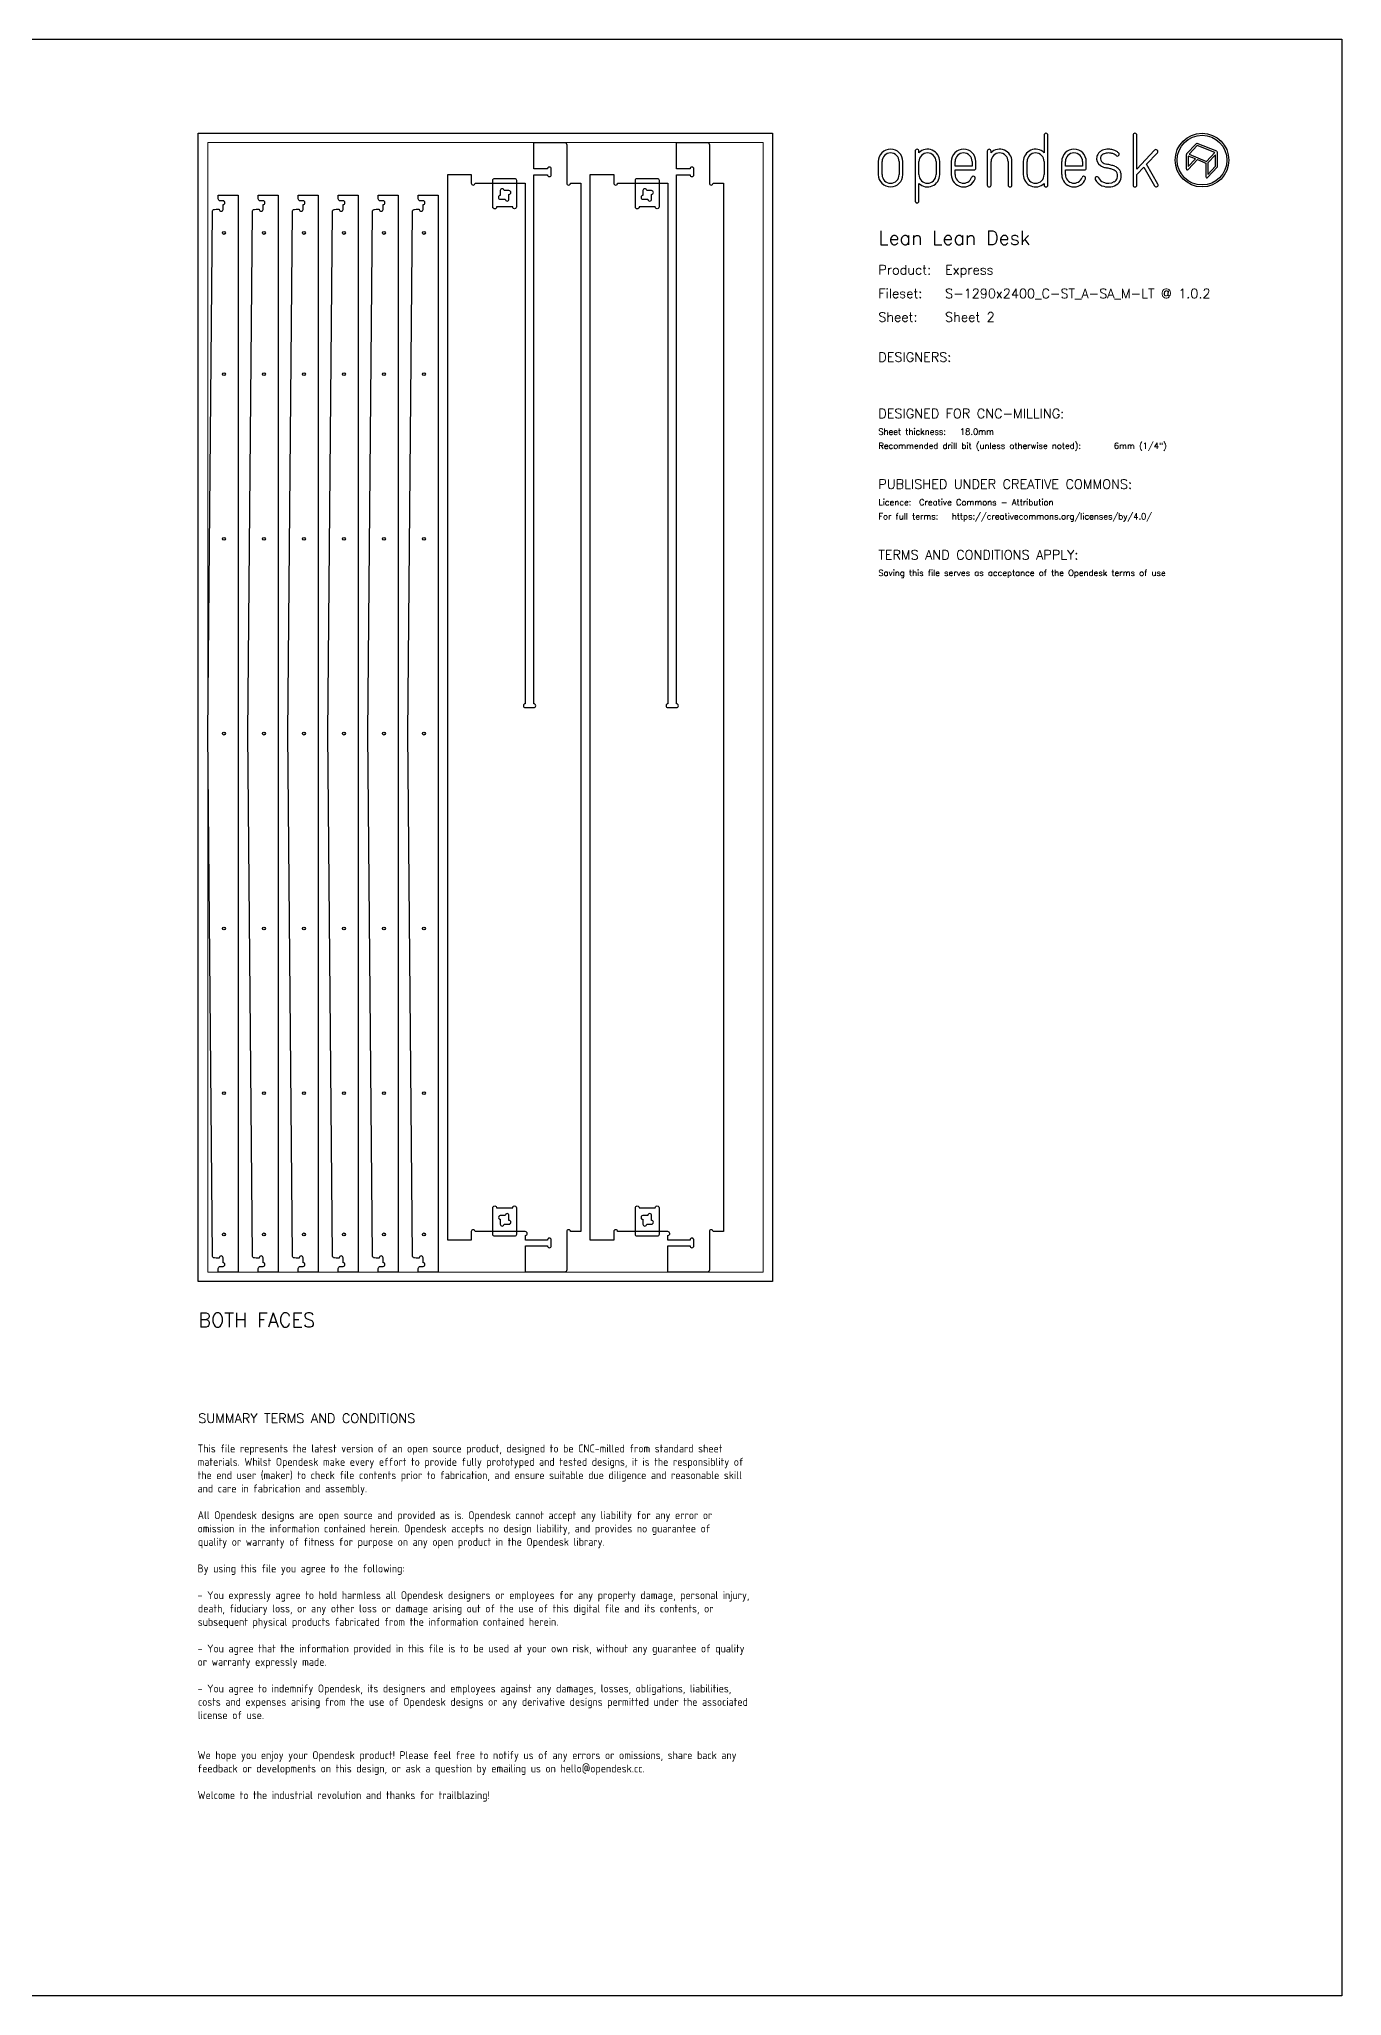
# Model space of a CAD drawing. Header units: millimetres. Extents: x -300 to 5880, y -300 to 4158.
# Drawn here: x 3112 to 5880, y 0 to 4158 of the extents above; entities that cross this region are included whole.
import ezdxf
from ezdxf.enums import TextEntityAlignment as Align

# ---------------------------------------------------------------- set-up
doc = ezdxf.new("R2010")
doc.units = ezdxf.units.MM
doc.layers.add('00-NOPRINT_TEXT', color=7, linetype='Continuous', lineweight=25)
doc.layers.add('00_NOPRINT_TOLERANCE', color=7, linetype='Continuous', lineweight=5)
for name, color, linetype, lineweight, true_color in [('BOARD_$TH-NOMINAL', 3, 'Continuous', 30, 0x00ff00), ('TOP-CUT-INSIDE_18.000MM', 1, 'Continuous', 25, 0xff1c00), ('TOP-CUT-OUTSIDE_18.000MM', 220, 'Continuous', 25, 0xff00d1), ('TOP-HOLE-6.000MM-DIAM_18.000MM', 3, 'Continuous', 25, 0x00ff0c), ('TOP-HOLE-6.000MM-DIAM_5.000MM', 220, 'Continuous', 25, 0xff00de), ('TOP-POCKET-INSIDE_9.000MM', 60, 'Continuous', 25, 0xb0ff00)]:
    doc.layers.add(name, color=color, linetype=linetype, lineweight=lineweight, true_color=true_color)
doc.styles.add('OD-ISOCP-17_221', font='isocp.shx')
doc.styles.add('OD-ISOCP-17_222', font='isocp.shx')
doc.styles.add('OD-ISOCP-17_223', font='isocp.shx')
doc.styles.add('OD-ISOCP-17_224', font='isocp.shx')
doc.styles.add('OD-ISOCP-17_225', font='isocp.shx')
doc.styles.add('OD-ISOCP-17_226', font='isocp.shx')
doc.styles.add('OD-ISOCP-17_227', font='isocp.shx')
doc.styles.add('OD-ISOCP-17_228', font='isocp.shx')
doc.styles.add('OD-ISOCP-17_229', font='isocp.shx')
doc.styles.add('OD-ISOCP-17_230', font='isocp.shx')
doc.styles.add('OD-ISOCP-17_231', font='isocp.shx')
doc.styles.add('OD-ISOCP-17_232', font='isocp.shx')
doc.styles.add('OD-ISOCP-17_233', font='isocp.shx')
doc.styles.add('OD-ISOCP-17_234', font='isocp.shx')
doc.styles.add('OD-ISOCP-17_235', font='isocp.shx')
doc.styles.add('OD-ISOCP-17_236', font='isocp.shx')
doc.styles.add('OD-ISOCP-17_237', font='isocp.shx')
doc.styles.add('OD-ISOCP-17_238', font='isocp.shx')
doc.styles.add('OD-ISOCP-17_239', font='isocp.shx')
doc.styles.add('OD-SIMPLEX-13_86', font='simplex.shx')
doc.styles.add('OD-SIMPLEX-20_82', font='simplex.shx')
doc.styles.add('OD-SIMPLEX-20_86', font='simplex.shx')
doc.styles.add('OD-SIMPLEX-30_83', font='simplex.shx')
doc.styles.add('OD-SIMPLEX-30_87', font='simplex.shx')

# ---------------------------------------------------------------- blocks, each defined once
blk = doc.blocks.new('Borders Opendesk_7')
at = {"layer": '00-NOPRINT_TEXT'}
for p, q in [((0, 4158), (5880, 4158)), ((5880, 4158), (5880, 0)), ((5247.4, 3954), (5247.4, 3916.7)), ((5255.3, 3848), (5255.3, 3954)), ((5436.4, 3954), (5436.4, 3848)), ((5444.4, 3881.9), (5444.4, 3954)), ((4973.4, 3920.1), (4973.4, 3814.1)), ((4981.3, 3916.7), (4981.3, 3920.1)), ((5126.6, 3920.1), (5126.6, 3848)), ((5134.5, 3916.7), (5134.5, 3920.1)), ((5482.1, 3922), (5444.4, 3881.9)), ((5464.8, 3892.1), (5487.9, 3916.6)), ((5549.5, 3912.6), (5549.5, 3882.2)), ((5570.5, 3935.8), (5550.1, 3914)), ((5553.7, 3909.6), (5553.7, 3887.4)), ((5568.8, 3903.5), (5553.7, 3909.6)), ((5572.6, 3931.9), (5555.2, 3913.4)), ((5555.2, 3913.4), (5592.6, 3898.3)), ((5610, 3916.9), (5572.6, 3931.9)), ((5614.4, 3919.6), (5572.8, 3936.3)), ((5592.6, 3898.3), (5610, 3916.9)), ((5611.5, 3912.4), (5595.2, 3895.1)), ((5611.5, 3888.1), (5611.5, 3912.4)), ((5615.7, 3887.3), (5615.7, 3917.6)), ((4895, 3898), (4895, 3870.1)), ((4902.9, 3870.1), (4902.9, 3898)), ((4939.3, 3898), (4939.3, 3870.1)), ((4947.3, 3870.1), (4947.3, 3898)), ((4981.3, 3870.1), (4981.3, 3898)), ((5017.7, 3898), (5017.7, 3870.1)), ((5025.6, 3870.1), (5025.6, 3898)), ((5050, 3898), (5050, 3870.1)), ((5058, 3888.1), (5058, 3898)), ((5094.4, 3888.1), (5058, 3888.1)), ((5058, 3870.1), (5058, 3880.1)), ((5058, 3880.1), (5098.3, 3880.1)), ((5094.4, 3898), (5094.4, 3888.1)), ((5102.3, 3884.1), (5102.3, 3898)), ((5134.5, 3848), (5134.5, 3898)), ((5170.9, 3898), (5170.9, 3848)), ((5178.9, 3848), (5178.9, 3898)), ((5203, 3898), (5203, 3870.1)), ((5211, 3870.1), (5211, 3898)), ((5247.4, 3898), (5247.4, 3870.1)), ((5284.6, 3898), (5284.6, 3870.1)), ((5292.6, 3888.1), (5292.6, 3898)), ((5329, 3888.1), (5292.6, 3888.1)), ((5292.6, 3870.1), (5292.6, 3880.1)), ((5292.6, 3880.1), (5332.9, 3880.1)), ((5329, 3898), (5329, 3888.1)), ((5336.9, 3884.1), (5336.9, 3898)), ((5444.4, 3870.4), (5459.1, 3886)), ((5444.4, 3848), (5444.4, 3870.4)), ((5459.1, 3886), (5482.1, 3846)), ((5489, 3850), (5464.8, 3892.1)), ((5553.1, 3880.8), (5572.9, 3901.9)), ((5553.7, 3887.4), (5568.8, 3903.5)), ((5572.9, 3901.9), (5591.1, 3894.5)), ((5591.1, 3894.5), (5591.1, 3865.5)), ((5594.7, 3864.1), (5615.1, 3885.8)), ((5595.2, 3895.1), (5595.2, 3870.7)), ((5595.2, 3870.7), (5611.5, 3888.1)), ((4981.3, 3814.1), (4981.3, 3851.4)), ((5247.4, 3851.4), (5247.4, 3848)), ((5880, 0), (0, 0))]:
    blk.add_line(p, q, dxfattribs=at)
for radius in [57, 52.9]:
    blk.add_circle((5582.9, 3901), radius, dxfattribs=at)
for centre, radius, start, end in [((5251.3, 3954), 3.97, 0, 180), ((5440.4, 3954), 3.97, 0, 180), ((4921.1, 3898), 26.1, 0, 180), ((4921.1, 3898), 18.2, 0, 180), ((4977.3, 3920.1), 3.97, 0, 180), ((4999.5, 3898), 26.1, 0, 134.1316), ((4999.5, 3898), 18.2, 0, 180), ((5076.2, 3898), 26.1, 0, 180), ((5076.2, 3898), 18.2, 0, 180), ((5130.6, 3920.1), 3.97, 0, 180), ((5152.7, 3898), 26.1, 0, 134.1316), ((5152.7, 3898), 18.2, 0, 180), ((5229.2, 3898), 26.1, 45.8684, 180), ((5229.2, 3898), 18.2, 0, 180), ((5310.8, 3898), 26.1, 0, 180), ((5310.8, 3898), 18.2, 0, 180), ((5377.2, 3904.5), 18.3, 167.0964, 235.8453), ((5375.9, 3904.8), 16.9, 150.5139, 167.0489), ((5377.5, 3903.4), 19, 138.9882, 149.267), ((5377.5, 3903.4), 19, 127.9168, 138.9882), ((5380.5, 3899.5), 24, 111.7012, 127.9168), ((5375.9, 3904.8), 8.99, 151.0519, 168.0238), ((5377.5, 3903.4), 11.1, 138.9882, 148.8091), ((5377.5, 3903.4), 11.1, 127.9168, 138.9882), ((5380.5, 3899.5), 16, 111.7012, 127.9168), ((5383.5, 3891.9), 32.1, 90, 111.7012), ((5383.5, 3891.9), 24.2, 90, 111.7012), ((5383.5, 3878.8), 45.3, 80.7104, 90), ((5383.5, 3878.8), 37.3, 80.7104, 90), ((5385.9, 3893.2), 22.7, 71.5035, 80.7104), ((5385.9, 3893.2), 30.7, 71.5035, 80.7104), ((5387.1, 3896.7), 19, 61.0356, 71.5035), ((5387.1, 3896.7), 26.9, 61.0356, 71.5035), ((5387.1, 3896.7), 19, 46.7983, 61.0356), ((5387.1, 3896.7), 26.9, 46.7983, 61.0356), ((5402.8, 3913.5), 3.97, 226.7983, 46.7983), ((5485, 3919.3), 3.97, 316.7135, 136.7135), ((5551.6, 3912.6), 2.06, 136.7696, 180), ((5572, 3934.4), 2.06, 68.0714, 136.7696), ((5613.6, 3917.6), 2.06, 0, 68.0714), ((4921.1, 3870.1), 26.1, 180, 0), ((4921.1, 3870.1), 18.2, 180, 0), ((4999.5, 3870.1), 18.2, 180, 0), ((4999.5, 3870.1), 26.1, 225.8684, 0), ((5076.2, 3870.1), 26.1, 180, 340.0258), ((5076.2, 3870.1), 18.2, 180, 340.0258), ((5098.3, 3884.1), 3.97, 270, 0), ((5229.2, 3870.1), 26.1, 180, 314.1316), ((5229.2, 3870.1), 18.2, 180, 0), ((5310.8, 3870.1), 26.1, 180, 340.0258), ((5310.8, 3870.1), 18.2, 180, 340.0258), ((5332.9, 3884.1), 3.97, 270, 0), ((5377.2, 3904.5), 10.3, 167.9603, 235.8613), ((5382, 3911.6), 26.9, 235.8511, 248.0912), ((5382, 3911.6), 18.9, 235.8511, 248.0912), ((5388.7, 3928.4), 44.9, 248.0912, 257.5385), ((5388.7, 3928.4), 37, 248.0912, 257.5385), ((5300, 3526.6), 366.5, 76.1947, 77.5385), ((5300, 3526.6), 374.5, 76.1947, 77.5385), ((5372.7, 3822.5), 61.9, 69.1442, 76.1947), ((5372.7, 3822.5), 69.8, 69.1442, 76.1947), ((5389.5, 3866.6), 14.6, 38.9291, 69.1442), ((5389.5, 3866.6), 22.5, 38.9291, 69.1442), ((5393.9, 3870.2), 8.99, 17.5834, 38.9291), ((5385.6, 3867.6), 17.6, 343.8033, 17.5834), ((5393.9, 3870.2), 16.9, 17.5834, 38.9291), ((5385.6, 3867.6), 25.5, 343.8033, 17.5834), ((5551.6, 3882.2), 2.06, 180, 316.7696), ((5613.6, 3887.3), 2.06, 316.7696, 0), ((5097, 3862.6), 3.97, 340.0258, 160.0258), ((5130.6, 3848), 3.97, 180, 0), ((5174.9, 3848), 3.97, 180, 0), ((5251.3, 3848), 3.97, 180, 0), ((5331.6, 3862.6), 3.97, 340.0258, 160.0258), ((5359.7, 3861.7), 3.97, 24.786, 204.786), ((5380.2, 3871.2), 26.6, 204.786, 247.9544), ((5380.2, 3871.2), 18.7, 204.786, 247.9544), ((5383.5, 3879.3), 35.4, 247.9544, 298.2026), ((5383.5, 3879.3), 27.4, 247.9544, 298.2026), ((5390.6, 3866.1), 12.5, 298.2026, 343.8033), ((5390.6, 3866.1), 20.4, 298.2026, 343.8033), ((5440.4, 3848), 3.97, 180, 0), ((5485.5, 3848), 3.97, 209.8417, 29.8417), ((5593.2, 3865.5), 2.06, 180, 316.7696), ((4977.3, 3814.1), 3.97, 180, 0)]:
    blk.add_arc(centre, radius, start, end, dxfattribs=at)
at = {"layer": '00_NOPRINT_TOLERANCE'}
for p, q in [((3450, 3958), (4670, 3958)), ((3450, 1518), (3450, 3958)), ((4670, 3958), (4670, 1518)), ((3470, 3938), (4650, 3938)), ((3470, 1538), (3470, 3938)), ((4650, 3938), (4650, 1538)), ((4670, 1518), (3450, 1518)), ((4650, 1538), (3470, 1538))]:
    blk.add_line(p, q, dxfattribs=at)
at = {"layer": 'BOARD_$TH-NOMINAL'}
for p, q in [((3450, 3958), (4670, 3958)), ((3450, 1518), (3450, 3958)), ((4670, 3958), (4670, 1518)), ((4670, 1518), (3450, 1518))]:
    blk.add_line(p, q, dxfattribs=at)
at = {"layer": '00-NOPRINT_TEXT'}
for s, height, style, p in [('Lean Lean Desk', 30, 'OD-SIMPLEX-30_83', (4895, 3720.9)), ('Product:', 20, 'OD-SIMPLEX-20_82', (4895, 3657.9)), ('Express', 20, 'OD-SIMPLEX-20_82', (5036.9, 3657.9)), ('Fileset:', 20, 'OD-SIMPLEX-20_82', (4895, 3607.7)), ('S-1290x2400_C-ST_A-SA_M-LT @ 1.0.2', 20, 'OD-SIMPLEX-20_82', (5036.9, 3607.6)), ('Sheet:', 20, 'OD-SIMPLEX-20_82', (4895, 3557.4)), ('Sheet 2', 20, 'OD-SIMPLEX-20_82', (5036.9, 3557.5)), ('DESIGNERS:', 20, 'OD-SIMPLEX-20_82', (4895, 3472.4)), ('DESIGNED FOR CNC-MILLING:', 20, 'OD-SIMPLEX-20_82', (4895, 3352.4)), ('Sheet thickness:', 13, 'OD-SIMPLEX-13_86', (4895, 3317.4)), ('18.0mm', 13, 'OD-SIMPLEX-13_86', (5068.3, 3317.4)), ('Recommended drill bit (unless otherwise noted):', 13, 'OD-SIMPLEX-13_86', (4895, 3287.4)), ('6mm (1/4")', 13, 'OD-SIMPLEX-13_86', (5395.5, 3287.4)), ('PUBLISHED UNDER CREATIVE COMMONS:', 20, 'OD-SIMPLEX-20_82', (4895, 3202.4)), ('Licence:', 13, 'OD-SIMPLEX-13_86', (4895, 3167.4)), ('Creative Commons - Attribution', 13, 'OD-SIMPLEX-13_86', (4981.5, 3167.4)), ('For full terms:', 13, 'OD-SIMPLEX-13_86', (4895, 3137.4)), ('https://creativecommons.org/licenses/by/4.0/', 13, 'OD-SIMPLEX-13_86', (5051.1, 3137.4)), ('TERMS AND CONDITIONS APPLY:', 20, 'OD-SIMPLEX-20_82', (4895, 3052.3)), ('Saving this file serves as acceptance of the Opendesk terms of use ', 13, 'OD-SIMPLEX-13_86', (4895, 3017.3))]:
    blk.add_text(s, height=height, dxfattribs=dict(at, style=style)).set_placement(p)
at = {"layer": '00-NOPRINT_TEXT', "color": 7}
for s, height, style, p in [('BOTH FACES', 30, 'OD-SIMPLEX-30_87', (3450, 1451.3)), ('SUMMARY TERMS AND CONDITIONS', 20, 'OD-SIMPLEX-20_86', (3450, 1237.4))]:
    blk.add_text(s, height=height, dxfattribs=dict(at, style=style)).set_placement(p, align=Align.TOP_LEFT)
for s, style, p in [('This file represents the latest version of an open source product, designed to be CNC-milled from standard sheet', 'OD-ISOCP-17_221', (3448.5, 1154.7)), ('materials. Whilst Opendesk make every effort to provide fully prototyped and tested designs, it is the responsiblity of', 'OD-ISOCP-17_222', (3448.5, 1126.3)), ('the end user (maker) to check file contents prior to fabrication, and ensure suitable due diligence and reasonable skill', 'OD-ISOCP-17_223', (3448.5, 1098)), ('and care in fabrication and assembly.', 'OD-ISOCP-17_224', (3448.5, 1069.7)), ('All Opendesk designs are open source and provided as is. Opendesk cannot accept any liability for any error or', 'OD-ISOCP-17_225', (3448.5, 1013)), ('omission in the information contained herein. Opendesk accepts no design liability, and provides no guarantee of', 'OD-ISOCP-17_226', (3448.5, 984.7)), ('quality or warranty of fitness for purpose on any open product in the Opendesk library.', 'OD-ISOCP-17_227', (3449.1, 956.3)), ('By using this file you agree to the following:', 'OD-ISOCP-17_228', (3448.5, 899.7)), ('- You expressly agree to hold harmless all Opendesk designers or employees for any property damage, personal injury,', 'OD-ISOCP-17_229', (3448.5, 843)), ('death, fiduciary loss, or any other loss or damage arising out of the use of this digital file and its contents, or', 'OD-ISOCP-17_230', (3449.1, 814.7)), ('subsequent physical products fabricated from the information contained herein.', 'OD-ISOCP-17_231', (3449, 786.3)), ('- You agree that the information provided in this file is to be used at your own risk, without any guarantee of quality', 'OD-ISOCP-17_232', (3448.5, 729.7)), ('or warranty expressly made.', 'OD-ISOCP-17_233', (3448.5, 701.3)), ('- You agree to indemnify Opendesk, its designers and employees against any damages, losses, obligations, liabilities,', 'OD-ISOCP-17_234', (3448.5, 644.7)), ('costs and expenses arising from the use of Opendesk designs or any derivative designs permitted under the associated', 'OD-ISOCP-17_235', (3449.1, 616.3)), ('license of use.', 'OD-ISOCP-17_236', (3448.8, 588)), ('We hope you enjoy your Opendesk product! Please feel free to notify us of any errors or omissions, share back any', 'OD-ISOCP-17_237', (3448.5, 503)), ('feedback or developments on this design, or ask a question by emailing us on hello@opendesk.cc.', 'OD-ISOCP-17_238', (3448.5, 474.7)), ('Welcome to the industrial revolution and thanks for trailblazing!', 'OD-ISOCP-17_239', (3448.5, 418))]:
    blk.add_text(s, height=17, dxfattribs=dict(at, style=style)).set_placement(p)

msp = doc.modelspace()

# ---------------------------------------------------------------- linework, layer by layer
at = {"layer": 'TOP-CUT-INSIDE_18.000MM'}
for points in [[(4091.8, 3817.8), (4102.2, 3817.8, 1), (4110.2, 3817.8), (4110.2, 3828.2, 1), (4110.2, 3836.2), (4099.8, 3836.2, 1), (4091.8, 3836.2), (4091.8, 3825.8, 1)], [(4394.8, 3817.8), (4405.2, 3817.8, 1), (4413.2, 3817.8), (4413.2, 3828.2, 1), (4413.2, 3836.2), (4402.8, 3836.2, 1), (4394.8, 3836.2), (4394.8, 3825.8, 1)]]:
    msp.add_lwpolyline(points, format="xyb", close=True, dxfattribs=at)
for points in [[(4091.8, 1650.2), (4091.8, 1639.8, 1), (4099.8, 1639.8), (4110.2, 1639.8, 1), (4110.2, 1647.8), (4110.2, 1658.2, 1), (4102.2, 1658.2), (4091.8, 1658.2, 1.000001), (4091.8, 1650.2)], [(4394.8, 1650.2), (4394.8, 1639.8, 1), (4402.8, 1639.8), (4413.2, 1639.8, 1), (4413.2, 1647.8), (4413.2, 1658.2, 1), (4405.2, 1658.2), (4394.8, 1658.2, 1.000001), (4394.8, 1650.2)]]:
    msp.add_lwpolyline(points, format="xyb", dxfattribs=at)
at = {"layer": 'TOP-CUT-OUTSIDE_18.000MM'}
for points in [[(4228.5, 3938, -0.414214), (4233, 3933.5), (4233, 3852, 1), (4241, 3852), (4263, 3852), (4263, 1624), (4241, 1624, 1), (4233, 1624), (4233, 1542.5, -0.414214), (4228.5, 1538), (4145, 1538), (4145, 1593.9), (4192, 1593.9, 1), (4200, 1593.9), (4200, 1606.1, 1), (4192, 1606.1), (4145, 1606.1), (4145, 1616, 0.997115), (4144.9, 1624), (4038, 1624, 1), (4030, 1624), (4030, 1606), (3980, 1606), (3980, 3870), (4030, 3870), (4030, 3852, 1), (4038, 3852), (4144.9, 3852), (4144.9, 2745.6, 1), (4144.9, 2737.6), (4163.1, 2737.6, 1), (4163.1, 2745.6), (4163.1, 3869.9), (4192, 3869.9, 1), (4200, 3869.9), (4200, 3882.1, 1), (4192, 3882.1), (4163.1, 3882.1), (4163.1, 3938)], [(4531.5, 3938, -0.414214), (4536, 3933.5), (4536, 3852, 1), (4544, 3852), (4566, 3852), (4566, 1624), (4544, 1624, 1), (4536, 1624), (4536, 1542.5, -0.414214), (4531.5, 1538), (4448, 1538), (4448, 1593.9), (4495, 1593.9, 1), (4503, 1593.9), (4503, 1606.1, 1), (4495, 1606.1), (4448, 1606.1), (4448, 1616, 0.997115), (4447.9, 1624), (4341, 1624, 1), (4333, 1624), (4333, 1606), (4283, 1606), (4283, 3870), (4333, 3870), (4333, 3852, 1), (4341, 3852), (4447.9, 3852), (4447.9, 2745.6, 1), (4447.9, 2737.6), (4466.1, 2737.6, 1), (4466.1, 2745.6), (4466.1, 3869.9), (4495, 3869.9, 1), (4503, 3869.9), (4503, 3882.1, 1), (4495, 3882.1), (4466.1, 3882.1), (4466.1, 3938)], [(3502.5, 3796.2), (3502.5, 3806.4, 1), (3502.5, 3814.4), (3497, 3814.4, -0.414214), (3492.5, 3818.9), (3492.5, 3826.4), (3535, 3826.4), (3535, 1538), (3492.5, 1538), (3492.5, 1545.5, -0.414214), (3497, 1550), (3502.5, 1550, 1), (3502.5, 1558), (3502.5, 1568.2, 1), (3494.5, 1568.2), (3494.5, 1567.6), (3488, 1567.6), (3484.2, 1568.2, -0.389731), (3480, 1572.6), (3470, 2682.2), (3480, 3791.8, -0.389731), (3484.2, 3796.2), (3488, 3796.8), (3494.5, 3796.8), (3494.5, 3796.2, 1)], [(3577.5, 1545.5, -0.414214), (3582, 1550), (3587.5, 1550, 1), (3587.5, 1558), (3587.5, 1568.2, 1), (3579.5, 1568.2), (3579.5, 1567.6), (3573, 1567.6), (3569.2, 1568.2, -0.389731), (3565, 1572.6), (3555, 2682.2), (3565, 3791.8, -0.389731), (3569.2, 3796.2), (3573, 3796.8), (3579.5, 3796.8), (3579.5, 3796.2, 1), (3587.5, 3796.2), (3587.5, 3806.4, 1), (3587.5, 3814.4), (3582, 3814.4, -0.414214), (3577.5, 3818.9), (3577.5, 3826.4), (3620, 3826.4), (3620, 1538), (3577.5, 1538)], [(3672.5, 3796.2), (3672.5, 3806.4, 1), (3672.5, 3814.4), (3667, 3814.4, -0.414214), (3662.5, 3818.9), (3662.5, 3826.4), (3705, 3826.4), (3705, 1538), (3662.5, 1538), (3662.5, 1545.5, -0.414214), (3667, 1550), (3672.5, 1550, 1), (3672.5, 1558), (3672.5, 1568.2, 1), (3664.5, 1568.2), (3664.5, 1567.6), (3658, 1567.6), (3654.2, 1568.2, -0.389731), (3650, 1572.6), (3640, 2682.2), (3650, 3791.8, -0.389731), (3654.2, 3796.2), (3658, 3796.8), (3664.5, 3796.8), (3664.5, 3796.2, 1)], [(3747.5, 1545.5, -0.414214), (3752, 1550), (3757.5, 1550, 1), (3757.5, 1558), (3757.5, 1568.2, 1), (3749.5, 1568.2), (3749.5, 1567.6), (3743, 1567.6), (3739.2, 1568.2, -0.389731), (3735, 1572.6), (3725, 2682.2), (3735, 3791.8, -0.389731), (3739.2, 3796.2), (3743, 3796.8), (3749.5, 3796.8), (3749.5, 3796.2, 1), (3757.5, 3796.2), (3757.5, 3806.4, 1), (3757.5, 3814.4), (3752, 3814.4, -0.414214), (3747.5, 3818.9), (3747.5, 3826.4), (3790, 3826.4), (3790, 1538), (3747.5, 1538)], [(3842.5, 3796.2), (3842.5, 3806.4, 1), (3842.5, 3814.4), (3837, 3814.4, -0.414214), (3832.5, 3818.9), (3832.5, 3826.4), (3875, 3826.4), (3875, 1538), (3832.5, 1538), (3832.5, 1545.5, -0.414214), (3837, 1550), (3842.5, 1550, 1), (3842.5, 1558), (3842.5, 1568.2, 1), (3834.5, 1568.2), (3834.5, 1567.6), (3828, 1567.6), (3824.2, 1568.2, -0.389731), (3820, 1572.6), (3810, 2682.2), (3820, 3791.8, -0.389731), (3824.2, 3796.2), (3828, 3796.8), (3834.5, 3796.8), (3834.5, 3796.2, 1)], [(3919.5, 3796.2, 1), (3927.5, 3796.2), (3927.5, 3806.4, 1), (3927.5, 3814.4), (3922, 3814.4, -0.414214), (3917.5, 3818.9), (3917.5, 3826.4), (3960, 3826.4), (3960, 1538), (3917.5, 1538), (3917.5, 1545.5, -0.414214), (3922, 1550), (3927.5, 1550, 1), (3927.5, 1558), (3927.5, 1568.2, 1), (3919.5, 1568.2), (3919.5, 1567.6), (3913, 1567.6), (3909.2, 1568.2, -0.389731), (3905, 1572.6), (3895, 2682.2), (3905, 3791.8, -0.389731), (3909.2, 3796.2), (3913, 3796.8), (3919.5, 3796.8)]]:
    msp.add_lwpolyline(points, format="xyb", close=True, dxfattribs=at)
at = {"layer": 'TOP-HOLE-6.000MM-DIAM_18.000MM'}
for centre in [(3504.5, 3746.2), (3589.5, 3746.2), (3504.5, 3446.2), (3589.5, 3446.2), (3504.5, 3096.2), (3589.5, 3096.2), (3504.5, 2682.2), (3589.5, 2682.2), (3504.5, 2268.2), (3589.5, 2268.2), (3504.5, 1918.2), (3589.5, 1918.2), (3504.5, 1618.2), (3589.5, 1618.2)]:
    msp.add_circle(centre, 3, dxfattribs=at)
at = {"layer": 'TOP-HOLE-6.000MM-DIAM_5.000MM'}
for centre in [(3674.5, 3746.2), (3759.5, 3746.2), (3844.5, 3746.2), (3929.5, 3746.2), (3674.5, 3446.2), (3759.5, 3446.2), (3844.5, 3446.2), (3929.5, 3446.2), (3674.5, 3096.2), (3759.5, 3096.2), (3844.5, 3096.2), (3929.5, 3096.2), (3674.5, 2682.2), (3759.5, 2682.2), (3844.5, 2682.2), (3929.5, 2682.2), (3674.5, 2268.2), (3759.5, 2268.2), (3844.5, 2268.2), (3929.5, 2268.2), (3674.5, 1918.2), (3759.5, 1918.2), (3844.5, 1918.2), (3929.5, 1918.2), (3674.5, 1618.2), (3759.5, 1618.2), (3844.5, 1618.2), (3929.5, 1618.2)]:
    msp.add_circle(centre, 3, dxfattribs=at)
at = {"layer": 'TOP-POCKET-INSIDE_9.000MM'}
for points in [[(4075.9, 3801.4), (4075.9, 3858, -0.414214), (4079.9, 3862), (4122.1, 3862, -0.414214), (4126.1, 3858), (4126.1, 3801.5, -1.007022), (4118.1, 3801.4), (4083.9, 3801.4, -1)], [(4429.1, 3858), (4429.1, 3801.5, -1.007022), (4421.1, 3801.4), (4386.9, 3801.4, -1), (4378.9, 3801.4), (4378.9, 3858, -0.414214), (4382.9, 3862), (4425.1, 3862, -0.414214)], [(4075.9, 1618), (4075.9, 1674.6, -1), (4083.9, 1674.6), (4118.1, 1674.6, -1.007022), (4126.1, 1674.5), (4126.1, 1618, -0.414214), (4122.1, 1614), (4079.9, 1614, -0.414214)], [(4421.1, 1674.6, -1.007022), (4429.1, 1674.5), (4429.1, 1618, -0.414214), (4425.1, 1614), (4382.9, 1614, -0.414214), (4378.9, 1618), (4378.9, 1674.6, -1), (4386.9, 1674.6)]]:
    msp.add_lwpolyline(points, format="xyb", close=True, dxfattribs=at)

# ---------------------------------------------------------------- block references
msp.add_blockref('Borders Opendesk_7', (0, 0))

doc.saveas('drawing.dxf')
